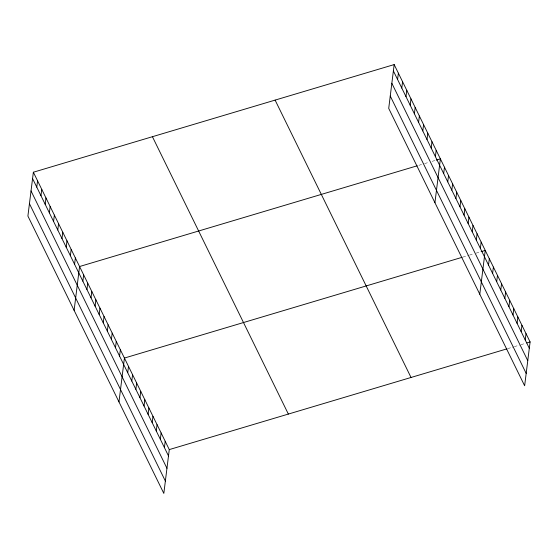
<?xml version="1.0" encoding="UTF-8"?>
<svg xmlns="http://www.w3.org/2000/svg" width="558" height="558" viewBox="0 0 558 558"><rect width="100%" height="100%" fill="white"/><g stroke="black" fill="none" stroke-linecap="round" stroke-linejoin="round"><path stroke-width="0.42" stroke-dasharray="2.79 2.09" d="M418.891 165.301L423.85 163.815M424.68 163.571L428.809 162.336M432.122 161.353L436.251 160.118M462.917 257.078L468.706 255.348M469.536 255.104L473.665 253.869M476.148 253.13L480.285 251.895M507.773 348.604L513.562 346.881M514.392 346.63L519.352 345.151M521.005 344.656L525.141 343.428"/><path stroke-width="0.84" d="M33.361 172.227L27.9 216.058L163.829 493.418L169.283 449.595L33.361 172.227L394.171 64.582L530.1 341.942L524.639 385.773L388.717 108.405L394.171 64.582M36.772 187.139L37.56 180.799M40.971 195.712L41.759 189.371M45.177 204.284L45.965 197.944M49.376 212.856L50.164 206.523M53.575 221.428L54.363 215.095M57.781 230.001L58.569 223.667M61.98 238.58L62.768 232.24M66.179 247.152L66.967 240.812M70.385 255.724L71.173 249.384M74.584 264.297L75.372 257.956M74.116 310.36L79.571 266.529L417.238 165.789M82.863 281.19L83.651 274.85M86.943 289.511L87.732 283.171M91.017 297.832L91.805 291.492M95.097 306.154L95.885 299.813M99.171 314.475L99.966 308.135M103.251 322.796L104.039 316.456M107.331 331.117L108.119 324.777M111.405 339.438L112.193 333.098M115.485 347.76L116.273 341.419M119.565 356.081L120.354 349.74M118.973 401.893L124.427 358.062L462.094 257.322M127.719 372.723L128.507 366.383M131.793 381.044L132.588 374.704M135.873 389.365L136.661 383.025M139.953 397.687L140.742 391.346M144.027 406.008L144.822 399.668M148.107 414.329L148.895 407.989M152.188 422.65L152.976 416.31M156.261 430.971L157.049 424.631M160.341 439.285L161.129 432.952M164.415 447.607L165.21 441.273M397.589 79.487L398.377 73.154M401.788 88.066L402.576 81.726M405.987 96.639L406.775 90.298M410.193 105.211L410.981 98.871M414.392 113.783L415.18 107.443M418.591 122.355L419.379 116.015M422.797 130.928L423.585 124.594M426.996 139.5L427.784 133.167M431.195 148.072L431.983 141.739M435.4 156.652L436.189 150.311M434.926 202.714L440.388 158.884L436.251 160.118M443.68 173.545L444.468 167.205M447.753 181.866L448.541 175.526M451.834 190.187L452.622 183.847M455.907 198.509L456.702 192.168M459.987 206.83L460.775 200.489M464.068 215.151L464.856 208.811M468.141 223.465L468.936 217.132M472.221 231.786L473.01 225.453M476.302 240.107L477.09 233.774M480.375 248.429L481.163 242.095M479.782 294.24L485.244 250.416L481.108 251.651M488.536 265.071L489.324 258.738M492.609 273.392L493.398 267.059M496.69 281.713L497.478 275.38M500.763 290.034L501.558 283.701M504.844 298.356L505.632 292.022M508.924 306.677L509.712 300.337M512.997 314.998L513.785 308.658M517.078 323.319L517.866 316.979M521.158 331.64L521.946 325.3M525.231 339.962L526.02 333.621M169.283 449.595L506.95 348.855M526.794 342.933L530.1 341.942M393.383 70.915L529.312 348.283M391.842 83.288L527.77 360.656M390.258 96.039L526.18 373.4M275.108 100.105L411.03 377.466M152.425 136.703L288.353 414.071M32.566 178.567L168.495 455.928M31.032 190.934L166.954 468.301M29.441 203.684L165.37 481.052"/></g></svg>
